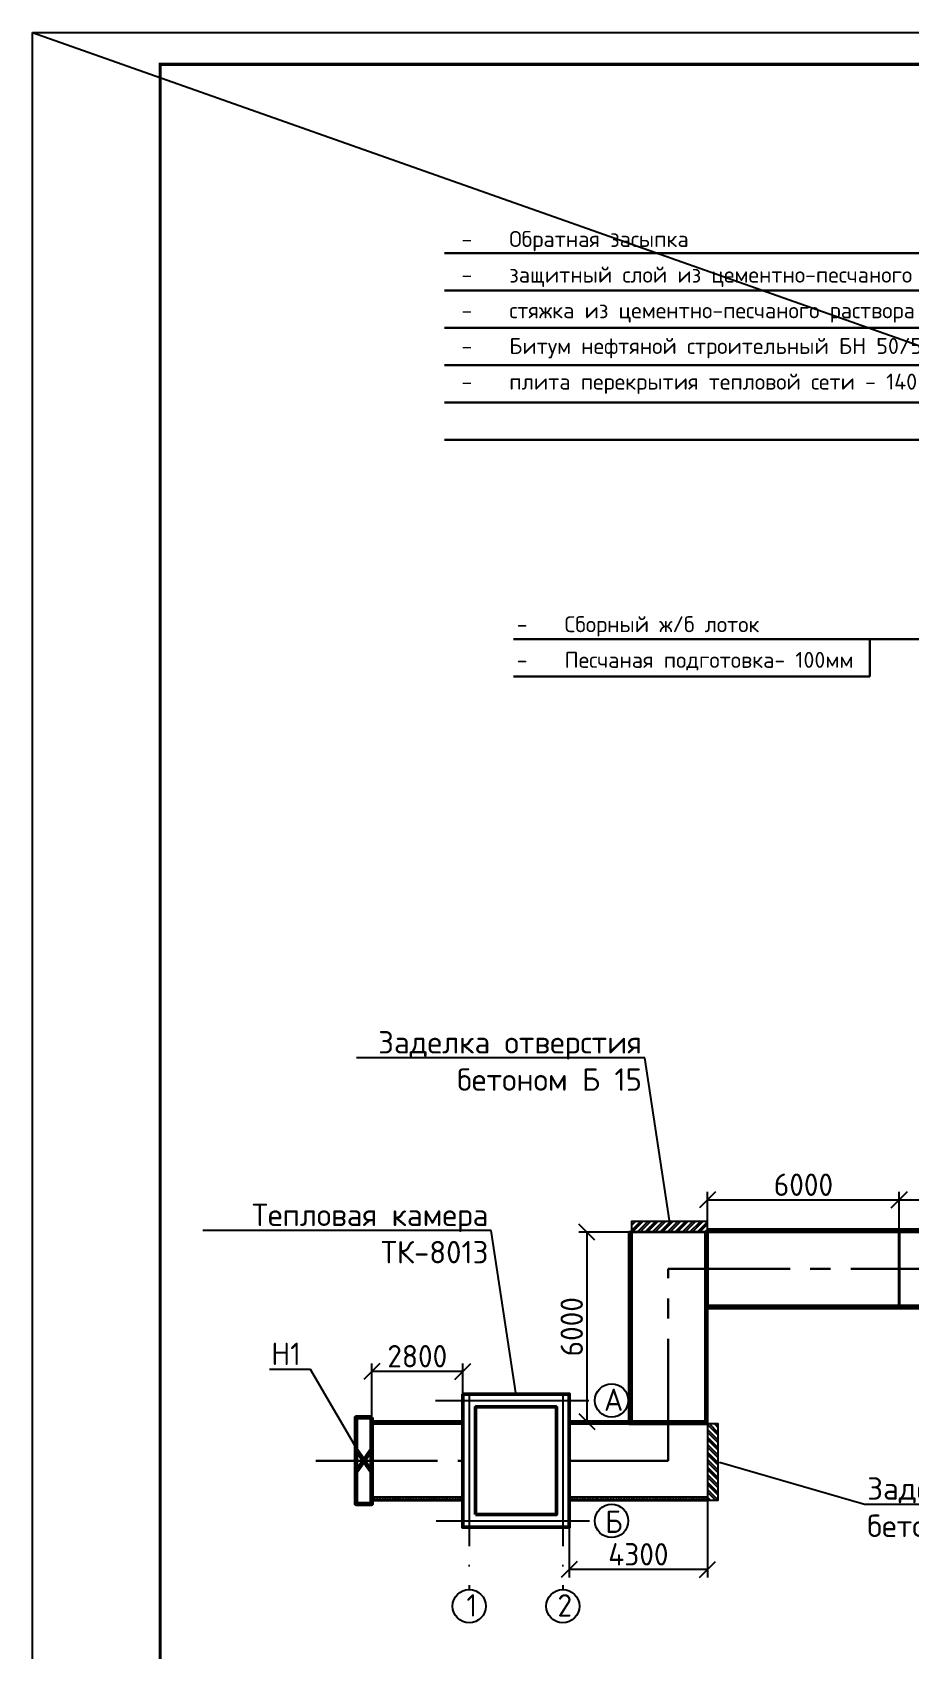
# Model space of a CAD drawing. Header units: millimetres. Extents: x 1601 to 14530, y 1157 to 3820.
# Drawn here: x 11413.6 to 11550.9, y 2998 to 3251 of the extents above; entities that cross this region are included whole.
import ezdxf
from ezdxf import colors
from ezdxf.entities.mleader import LeaderData, LeaderLine
from ezdxf.math import Vec2, Vec3

# ---------------------------------------------------------------- set-up
doc = ezdxf.new("R2010")
doc.units = ezdxf.units.MM
doc.linetypes.add('ACAD_ISO04W100', pattern=[30, 24, -3, 0, -3])
doc.linetypes.add('осевая2', pattern=[28.575, 19.05, -3.175, 3.175, -3.175])
for name, color, linetype, lineweight in [('Осевая', 2, 'осевая2', 30), ('Основной', 1, 'Continuous', 60), ('Размер 3.5', 250, 'Continuous', 35), ('Размеры на геодезии', 5, 'Continuous', 25), ('таблица', 250, 'Continuous', 35), ('Тонкие', 5, 'Continuous', 30), ('шриховка', 251, 'ACAD_ISO04W100', 15)]:
    doc.layers.add(name, color=color, linetype=linetype, lineweight=lineweight)
doc.styles.add('-ISOCPEUR-', font='isocpeur.TTF')
doc.styles.add('GOST', font='GOST Common.ttf')
doc.styles.get("Standard").update_dxf_attribs({"font": 'GOST Common.ttf'})
doc.dimstyles.new('М 1 к 200', dxfattribs={"dimtxt": 3.5, "dimasz": 2.5, "dimexe": 1.25, "dimexo": 0, "dimtad": 1, "dimlfac": 0.2, "dimrnd": 0.1, "dimzin": 1, "dimtxsty": 'GOST', "dimblk": 'OBLIQUE', "dimcen": 2.5, "dimclrd": 256, "dimclre": 256, "dimclrt": 256, "dimadec": 0, "dimazin": 2, "dimtfac": 1, "dimtmove": 0, "dimatfit": 3, "dimldrblk": 'NONE', "dimfxl": 1.25, "dimlwd": -1, "dimlwe": -1, "dimarcsym": 0})
pattern_1 = [(45, (-5955.2925, -1907.5019), (0.152215341, 0.558122918), [0.71755, -0.14351, 0, -0.14351])]
pattern_2 = [(45, (5511.46606, 1120.03387), (0.152215341, 0.558122918), [0.71755, -0.14351, 0, -0.14351])]
pattern_3 = [(45, (5542.36606, 1120.03387), (0.152215341, 0.558122918), [0.71755, -0.14351, 0, -0.14351])]

# ---------------------------------------------------------------- blocks, each defined once
blk = doc.blocks.new('Лоток')
at = {"layer": 'шриховка'}
h = blk.add_hatch(dxfattribs=at)
h.set_pattern_fill('ANSI36', color=256, scale=0.0904)
h.set_pattern_definition(pattern_1)
h.paths.add_polyline_path([(30, 5.75), (30, 6.15), (0, 6.15), (0, 5.75)])
h = blk.add_hatch(dxfattribs=at)
h.set_pattern_fill('ANSI36', color=256, scale=0.0904)
h.set_pattern_definition(pattern_1)
h.paths.add_polyline_path([(30, -6.15), (30, -5.75), (0, -5.75), (0, -6.15)])
blk.add_lwpolyline([(0, -5.75), (30, -5.75), (30, -6.15), (0, -6.15)], close=True)
at = {"layer": 'таблица'}
for p, q in [((30, 5.75), (0, 5.75)), ((30, -5.75), (0, -5.75))]:
    blk.add_line(p, q, dxfattribs=at)
blk.add_lwpolyline([(30, 6.15), (0, 6.15), (0, -6.15), (30, -6.15)], close=True, dxfattribs=at)
blk = doc.blocks.new('_Oblique')
at = {"color": 0, "linetype": 'ByBlock', "lineweight": -2}
blk.add_line((-0.5, -0.5), (0.5, 0.5), dxfattribs=at)
blk = doc.blocks.new('*D247')
at = {"transparency": 16777216}
for p, q in [((11519.31, 3063.69), (11519.31, 3069.58)), ((11549.31, 3063.69), (11549.31, 3069.58)), ((11519.31, 3068.33), (11549.31, 3068.33))]:
    blk.add_line(p, q, dxfattribs=at)
at = {"layer": 'Defpoints', "color": 0, "transparency": 16777216}
for p in [(11549.31, 3068.33), (11519.31, 3063.69), (11549.31, 3063.69)]:
    blk.add_point(p, dxfattribs=at)
at = {"transparency": 16777216, "xscale": 2.5, "yscale": 2.5, "zscale": 2.5, "rotation": 180}
blk.add_blockref('_Oblique', (11519.31, 3068.33), dxfattribs=at)
at = {"transparency": 16777216, "xscale": 2.5, "yscale": 2.5, "zscale": 2.5}
blk.add_blockref('_Oblique', (11549.31, 3068.33), dxfattribs=at)
at = {"transparency": 16777216, "insert": (11534.31, 3070.71), "char_height": 3.5, "attachment_point": 5, "style": 'GOST'}
blk.add_mtext('6000', dxfattribs=at)
blk = doc.blocks.new('_None')
blk = doc.blocks.new('*D248')
at = {"transparency": 16777216}
for p, q in [((11549.31, 3063.69), (11549.31, 3069.58)), ((11579.31, 3063.69), (11579.31, 3069.58)), ((11549.31, 3068.33), (11579.31, 3068.33))]:
    blk.add_line(p, q, dxfattribs=at)
at = {"layer": 'Defpoints', "color": 0, "transparency": 16777216}
for p in [(11579.31, 3068.33), (11549.31, 3063.69), (11579.31, 3063.69)]:
    blk.add_point(p, dxfattribs=at)
at = {"transparency": 16777216, "xscale": 2.5, "yscale": 2.5, "zscale": 2.5, "rotation": 180}
blk.add_blockref('_Oblique', (11549.31, 3068.33), dxfattribs=at)
at = {"transparency": 16777216, "xscale": 2.5, "yscale": 2.5, "zscale": 2.5}
blk.add_blockref('_Oblique', (11579.31, 3068.33), dxfattribs=at)
at = {"transparency": 16777216, "insert": (11564.31, 3070.71), "char_height": 3.5, "attachment_point": 5, "style": 'GOST'}
blk.add_mtext('6000', dxfattribs=at)
blk = doc.blocks.new('*D269')
at = {"transparency": 16777216}
for p, q in [((11507.01, 3063.29), (11499.18, 3063.29)), ((11500.43, 3063.29), (11500.43, 3033.69)), ((11507.01, 3033.69), (11499.18, 3033.69))]:
    blk.add_line(p, q, dxfattribs=at)
at = {"layer": 'Defpoints', "color": 0, "transparency": 16777216}
for p in [(11507.01, 3063.29), (11500.43, 3033.69), (11507.01, 3033.69)]:
    blk.add_point(p, dxfattribs=at)
at = {"transparency": 16777216, "xscale": 2.5, "yscale": 2.5, "zscale": 2.5}
for p, rotation in [((11500.43, 3063.29), 90), ((11500.43, 3033.69), 270)]:
    blk.add_blockref('_Oblique', p, dxfattribs=dict(at, rotation=rotation))
at = {"transparency": 16777216, "insert": (11498.05, 3048.49), "char_height": 3.5, "attachment_point": 5, "rotation": 90, "style": 'GOST'}
blk.add_mtext('6000', dxfattribs=at)
blk = doc.blocks.new('*D270')
at = {"transparency": 16777216}
for p, q in [((11519.31, 3035.25), (11519.31, 3009.27)), ((11497.66, 3021.39), (11497.66, 3009.27)), ((11519.31, 3010.52), (11497.66, 3010.52))]:
    blk.add_line(p, q, dxfattribs=at)
at = {"layer": 'Defpoints', "color": 0, "transparency": 16777216}
for p in [(11519.31, 3035.25), (11497.66, 3021.39), (11497.66, 3010.52)]:
    blk.add_point(p, dxfattribs=at)
at = {"transparency": 16777216, "xscale": 2.5, "yscale": 2.5, "zscale": 2.5, "rotation": 180}
blk.add_blockref('_Oblique', (11497.66, 3010.52), dxfattribs=at)
at = {"transparency": 16777216, "xscale": 2.5, "yscale": 2.5, "zscale": 2.5}
blk.add_blockref('_Oblique', (11519.31, 3010.52), dxfattribs=at)
at = {"transparency": 16777216, "insert": (11508.48, 3012.89), "char_height": 3.5, "attachment_point": 5, "style": 'GOST'}
blk.add_mtext('4300', dxfattribs=at)
blk = doc.blocks.new('*D271')
at = {"transparency": 16777216}
for p, q in [((11466.76, 3033.69), (11466.76, 3042.76)), ((11481.01, 3041.51), (11466.76, 3041.51)), ((11481.01, 3033.69), (11481.01, 3042.76))]:
    blk.add_line(p, q, dxfattribs=at)
at = {"layer": 'Defpoints', "color": 0, "transparency": 16777216}
for p in [(11466.76, 3041.51), (11466.76, 3033.69), (11481.01, 3033.69)]:
    blk.add_point(p, dxfattribs=at)
at = {"transparency": 16777216, "xscale": 2.5, "yscale": 2.5, "zscale": 2.5, "rotation": 180}
blk.add_blockref('_Oblique', (11466.76, 3041.51), dxfattribs=at)
at = {"transparency": 16777216, "xscale": 2.5, "yscale": 2.5, "zscale": 2.5}
blk.add_blockref('_Oblique', (11481.01, 3041.51), dxfattribs=at)
at = {"transparency": 16777216, "insert": (11473.88, 3043.88), "char_height": 3.5, "attachment_point": 5, "style": 'GOST'}
blk.add_mtext('2800', dxfattribs=at)
blk = doc.blocks.new('_DotSmall')
at = {"color": 0, "linetype": 'ByBlock', "const_width": 0.5}
blk.add_lwpolyline([(-0.0625, 0, 1), (0.0625, 0, 1)], format="xyb", close=True, dxfattribs=at)

msp = doc.modelspace()

# ---------------------------------------------------------------- hatches: boundary and pattern name
h = msp.add_hatch()
h.set_pattern_fill('ANSI32', scale=0.087)
h.set_pattern_definition([(45, (-180.2491, 1.2645), (-0.58596171, 0.58596171), []), (45, (-179.8585, 1.2645), (-0.58596171, 0.58596171), [])])
h.paths.add_polyline_path([(11519.3085, 3063.2858), (11519.3085, 3064.9573), (11507.4085, 3064.9573), (11507.4085, 3063.2858)])
h = msp.add_hatch()
h.set_pattern_fill('ANSI32', scale=0.087, angle=-90)
h.set_pattern_definition([(315, (8457.2872, 14720.9434), (0.58596171, 0.58596171), []), (315, (8457.2872, 14720.5528), (0.58596171, 0.58596171), [])])
h.paths.add_polyline_path([(11519.3085, 3021.3858), (11520.9801, 3021.3858), (11520.9801, 3033.2858), (11519.3085, 3033.2858)])
at = {"layer": 'шриховка'}
h = msp.add_hatch(dxfattribs=at)
h.set_pattern_fill('ANSI36', color=256, scale=0.0904)
h.set_pattern_definition(pattern_2)
h.paths.add_polyline_path([(11481.0085, 3033.2858), (11481.0085, 3033.6858), (11466.7585, 3033.6858), (11466.7585, 3033.2858)])
h = msp.add_hatch(dxfattribs=at)
h.set_pattern_fill('ANSI36', color=256, scale=0.0904)
h.set_pattern_definition(pattern_3)
h.paths.add_polyline_path([(11519.3085, 3033.2858), (11519.3085, 3033.6858), (11497.6585, 3033.6858), (11497.6585, 3033.2858)])
h = msp.add_hatch(dxfattribs=at)
h.set_pattern_fill('ANSI36', color=256, scale=0.0904)
h.set_pattern_definition(pattern_2)
h.paths.add_polyline_path([(11481.0085, 3021.3858), (11481.0085, 3021.7858), (11466.7585, 3021.7858), (11466.7585, 3021.3858)])
h = msp.add_hatch(dxfattribs=at)
h.set_pattern_fill('ANSI36', color=256, scale=0.0904)
h.set_pattern_definition(pattern_3)
h.paths.add_polyline_path([(11519.3085, 3021.3858), (11519.3085, 3021.7858), (11497.6585, 3021.7858), (11497.6585, 3021.3858)])

# ---------------------------------------------------------------- linework, layer by layer
at = {"color": 7, "linetype": 'ACAD_ISO04W100'}
for p, q in [((11476.7449, 3036.9608), (11501.6795, 3036.9608)), ((11482.0085, 3038.1422), (11482.0085, 3007.3856)), ((11496.6585, 3038.1422), (11496.6585, 3007.3856)), ((11476.8402, 3018.1108), (11501.6795, 3018.1108))]:
    msp.add_line(p, q, dxfattribs=at)
for points in [[(11413.6464, 3250.9949), (12602.6464, 3250.9949), (12602.6464, 2830.9949), (11413.6464, 2830.9949)], [(11507.4085, 3063.2858), (11519.3085, 3063.2858), (11519.3085, 3064.9573), (11507.4085, 3064.9573)], [(11519.3085, 3033.2858), (11519.3085, 3021.3858), (11520.9801, 3021.3858), (11520.9801, 3033.2858)]]:
    msp.add_lwpolyline(points, close=True)
at = {"const_width": 0.5}
msp.add_lwpolyline([(11433.6464, 3245.9949), (12597.6464, 3245.9949), (12597.6464, 2835.9949), (11433.6464, 2835.9949)], close=True, dxfattribs=at)
at = {"color": 7, "lineweight": 50}
for points in [[(11481.0085, 3037.9608), (11497.6585, 3037.9608), (11497.6585, 3017.1108), (11481.0085, 3017.1108)], [(11483.0085, 3019.1108), (11495.6585, 3019.1108), (11495.6585, 3035.9608), (11483.0085, 3035.9608)]]:
    msp.add_lwpolyline(points, close=True, dxfattribs=at)
for points in [[(11481.0085, 3021.3858), (11466.7585, 3021.3858), (11466.7585, 3021.7858), (11481.0085, 3021.7858)], [(11519.3085, 3021.3858), (11497.6585, 3021.3858), (11497.6585, 3021.7858), (11519.3085, 3021.7858)]]:
    msp.add_lwpolyline(points)
at = {"color": 7}
for centre in [(11504.2854, 3036.9608), (11504.2854, 3018.1108), (11482.0085, 3004.7797), (11496.6585, 3004.7797)]:
    msp.add_circle(centre, 2.6058, dxfattribs=at)
at = {"layer": 'Осевая'}
for p, q in [((11513.1585, 3027.5358), (11513.1585, 3057.5358)), ((11513.1585, 3057.5358), (11672.1585, 3057.5358)), ((11497.6585, 3027.5358), (11513.1585, 3027.5358))]:
    msp.add_line(p, q, dxfattribs=at)
msp.add_lwpolyline([(11458.0085, 3027.5358), (11481.0085, 3027.5358)], dxfattribs=at)
at = {"layer": 'Основной'}
for p, q in [((11464.2585, 3029.3377), (11466.7585, 3025.7339)), ((11466.7585, 3029.3377), (11464.2585, 3025.7339))]:
    msp.add_line(p, q, dxfattribs=at)
msp.add_lwpolyline([(11466.7585, 3034.2858), (11464.2585, 3034.2858), (11464.2585, 3020.7858), (11466.7585, 3020.7858)], close=True, dxfattribs=at)
at = {"layer": 'таблица'}
for p, q in [((11481.0085, 3033.2858), (11466.7585, 3033.2858)), ((11519.3085, 3033.2858), (11497.6585, 3033.2858)), ((11481.0085, 3021.7858), (11466.7585, 3021.7858)), ((11519.3085, 3021.7858), (11497.6585, 3021.7858))]:
    msp.add_line(p, q, dxfattribs=at)
for points in [[(11481.0085, 3033.6858), (11466.7585, 3033.6858), (11466.7585, 3021.3858), (11481.0085, 3021.3858)], [(11519.3085, 3033.6858), (11497.6585, 3033.6858), (11497.6585, 3021.3858), (11519.3085, 3021.3858)]]:
    msp.add_lwpolyline(points, dxfattribs=at)
at = {"layer": 'Тонкие', "lineweight": 30, "ltscale": 0.5}
for p, q in [((11583.4724, 3216.4503), (11478.1407, 3216.4503)), ((11583.4732, 3210.6055), (11478.1415, 3210.6055)), ((11583.474, 3204.7607), (11478.1424, 3204.7607)), ((11583.4748, 3198.9159), (11478.1432, 3198.9159)), ((11583.4757, 3193.0711), (11478.144, 3193.0711)), ((11583.4765, 3187.2263), (11478.1448, 3187.2263)), ((11544.6961, 3156.0735), (11488.9154, 3156.0735)), ((11544.6961, 3156.0735), (11544.6969, 3150.2287)), ((11544.6961, 3156.0735), (11584.6052, 3156.0735)), ((11544.6969, 3150.2287), (11488.9154, 3150.2287))]:
    msp.add_line(p, q, dxfattribs=at)

# ---------------------------------------------------------------- block references
at = {"rotation": 90}
msp.add_blockref('Лоток', (11513.1585, 3033.2858), dxfattribs=at)
for p in [(11519.3085, 3057.5358), (11549.3085, 3057.5358)]:
    msp.add_blockref('Лоток', p)

# ---------------------------------------------------------------- texts
at = {"char_height": 2.5, "attachment_point": 1, "line_spacing_factor": 1.338662, "style": '-ISOCPEUR-'}
for s, insert, width in [('\\pi-7.5,l10,t10;-^IОбратная засыпка\\P-^Iзащитный слой из цементно-песчаного раствор М150 - 20мм.\\P-^Iстяжка из цементно-песчаного раствора М150 - 20мм.\\P-^IБитум нефтяной строительный БН 50/50 \\P-^Iплита перекрытия тепловой сети - 140 мм.', (11478.2739, 3219.9153), 106.966733), ('\\pi-7.5,l10,t10;-^IСборный ж/б лоток \\P-^IПесчаная подготовка- 100мм', (11486.9296, 3159.6489), 56.394719)]:
    msp.add_mtext(s, dxfattribs=dict(at, insert=insert, width=width))
at = {"color": 7, "char_height": 3.5}
for s, insert, attachment_point in [('\\pi0.0565;{\\C0;А}', (11503.0452, 3038.8285), 1), ('\\pi0.2315;{\\C0;Б}', (11503.0452, 3016.243), 7), ('{\\C0;1}', (11483.2487, 3006.6475), 3), ('\\pi0.4065;{\\C0;2}', (11495.4184, 3006.6475), 1)]:
    msp.add_mtext_dynamic_manual_height_columns(s, width=2.562996, gutter_width=2.5, heights=[0], dxfattribs=dict(at, insert=insert, attachment_point=attachment_point))

# ---------------------------------------------------------------- dimensions: what is measured, and where the dimension line sits
for base, p1, p2, picture, middle in [((11549.3085, 3068.3324), (11519.3085, 3063.6858), (11549.3085, 3063.6858), '*D247', (11534.3085, 3070.7074)), ((11579.3085, 3068.3324), (11549.3085, 3063.6858), (11579.3085, 3063.6858), '*D248', (11564.3085, 3070.7074))]:
    dim = msp.add_linear_dim(base=base, p1=p1, p2=p2, text='6000', dimstyle='М 1 к 200')
    dim.commit()
    dim.dimension.update_dxf_attribs({"geometry": picture, "text_midpoint": middle})
for base, p1, p2, angle, text, picture, middle in [((11500.4276, 3033.6858), (11507.0085, 3063.2858), (11507.0085, 3033.6858), 90, '6000', '*D269', (11498.0526, 3048.4858)), ((11497.6585, 3010.5199), (11519.3085, 3035.2454), (11497.6585, 3021.3858), 180, '4300', '*D270', (11508.4835, 3012.8949))]:
    dim = msp.add_linear_dim(base=base, p1=p1, p2=p2, angle=angle, text=text, dimstyle='М 1 к 200')
    dim.commit()
    dim.dimension.update_dxf_attribs({"geometry": picture, "text_midpoint": middle})

# ---------------------------------------------------------------- next in the draw order: leaders
at = {"layer": 'Размер 3.5'}
ml = msp.add_multileader_mtext('Standard', dxfattribs=at)
ml.set_content('Тепловая камера ТК-8013', color=256, style='-ISOCPEUR-')
ml.set_leader_properties()
ml.build(insert=Vec2(0, 0))
ml.multileader.update_dxf_attribs({"text_left_attachment_type": 6, "text_right_attachment_type": 6, "dogleg_length": 0.36, "arrow_head_size": 0.18})
ctx = ml.context
ctx.base_point, ctx.char_height, ctx.arrow_head_size, ctx.landing_gap_size, ctx.plane_origin = Vec3(11446.773, 3063.5455), 3.5, 0.18, 0.09, Vec3(11479.4219, 3019.5557)
ctx.left_attachment, ctx.right_attachment, ctx.text_align_type = 6, 6, 2
notes = []
notes.append((ctx, [(0, (1, 1, 0), (11485.463, 3063.5455), (-1, 0), 0.36, [(0, [(11489.3335, 3037.9608)], 0, [])])]))
ctx.mtext.insert, ctx.mtext.width, ctx.mtext.alignment, ctx.mtext.flow_direction = Vec3(11485.013, 3067.7455), 44.240397, 3, 5
ctx.mtext.has_bg_fill, ctx.mtext.bg_color, ctx.mtext.bg_scale_factor, ctx.mtext.bg_transparency, ctx.mtext.use_window_bg_color = 1, -1027028792, 1.5, 0, 1
ml = msp.add_multileader_mtext('Standard', dxfattribs=at)
ml.set_content('Заделка отверстия\\Pбетоном Б 15', color=256, style='-ISOCPEUR-')
ml.set_leader_properties()
ml.build(insert=Vec2(0, 0))
ml.multileader.update_dxf_attribs({"text_left_attachment_type": 6, "text_right_attachment_type": 6, "dogleg_length": 0.36, "arrow_head_size": 0.18})
ctx = ml.context
ctx.base_point, ctx.char_height, ctx.arrow_head_size, ctx.landing_gap_size, ctx.plane_origin = Vec3(11544.2075, 3020.7306), 3.5, 0.18, 0.09, Vec3(11581.9314, 2976.7408)
ctx.left_attachment, ctx.right_attachment = 6, 6
notes.append((ctx, [(1, (1, 1, 0), (11543.8475, 3020.7306), (1, 0), 0.36, [(0, [(11520.9801, 3027.3358)], 0, [])])]))
ctx.mtext.insert, ctx.mtext.width, ctx.mtext.flow_direction = Vec3(11544.2975, 3024.9306), 44.240397, 5
ctx.mtext.has_bg_fill, ctx.mtext.bg_color, ctx.mtext.bg_scale_factor, ctx.mtext.bg_transparency, ctx.mtext.use_window_bg_color = 1, -1027028792, 1.5, 0, 1
for ctx, leaders in notes:
    for number, flags, end, landing, length, lines in leaders:
        leader = LeaderData()
        leader.index, (leader.has_last_leader_line, leader.has_dogleg_vector, leader.attachment_direction) = number, flags
        leader.last_leader_point, leader.dogleg_vector, leader.dogleg_length = Vec3(end), Vec3(landing), length
        for number, points, colour, breaks in lines:
            line = LeaderLine()
            line.index, line.vertices, line.color, line.breaks = number, Vec3.list(points), colors.encode_raw_color(colour), breaks
            leader.lines.append(line)
        ctx.leaders.append(leader)

# ---------------------------------------------------------------- next in the draw order: dimensions: what is measured, and where the dimension line sits
dim = msp.add_linear_dim(base=(11466.7585, 3041.5084), p1=(11481.0085, 3033.6858), p2=(11466.7585, 3033.6858), text='2800', dimstyle='М 1 к 200')
dim.commit()
dim.dimension.update_dxf_attribs({"geometry": '*D271', "text_midpoint": (11473.8835, 3043.8834)})

# ---------------------------------------------------------------- next in the draw order: leaders
ml = msp.add_multileader_mtext('Standard', dxfattribs=at)
ml.set_content('Заделка отверстия\\Pбетоном Б 15', color=256, style='-ISOCPEUR-')
ml.set_leader_properties()
ml.build(insert=Vec2(0, 0))
ml.multileader.update_dxf_attribs({"text_left_attachment_type": 6, "text_right_attachment_type": 6, "dogleg_length": 0.36, "arrow_head_size": 0.18})
ctx = ml.context
ctx.base_point, ctx.char_height, ctx.arrow_head_size, ctx.landing_gap_size, ctx.plane_origin = Vec3(11465.723, 3090.542), 3.5, 0.18, 0.09, Vec3(11503.4469, 3046.5522)
ctx.left_attachment, ctx.right_attachment, ctx.text_align_type = 6, 6, 2
notes = []
notes.append((ctx, [(0, (1, 1, 0), (11509.488, 3090.542), (-1, 0), 0.36, [(0, [(11513.3585, 3064.9573)], 0, [])])]))
ctx.mtext.insert, ctx.mtext.width, ctx.mtext.alignment, ctx.mtext.flow_direction = Vec3(11509.038, 3094.742), 44.240397, 3, 5
ctx.mtext.has_bg_fill, ctx.mtext.bg_color, ctx.mtext.bg_scale_factor, ctx.mtext.bg_transparency, ctx.mtext.use_window_bg_color = 1, -1027028792, 1.5, 0, 1
at = {"layer": 'Размеры на геодезии'}
ml = msp.add_multileader_mtext('Standard', dxfattribs=at)
ml.set_content('Н1', color=256)
ml.set_leader_properties()
ml.set_arrow_properties(name='DOTSMALL')
ml.build(insert=Vec2(0, 0))
ml.multileader.update_dxf_attribs({"text_left_attachment_type": 6, "text_right_attachment_type": 6, "dogleg_length": 0.5, "arrow_head_size": 2})
ctx = ml.context
ctx.base_point, ctx.char_height, ctx.arrow_head_size, ctx.landing_gap_size, ctx.plane_origin = Vec3(11450.8131, 3041.8078), 3.5, 2, 1, Vec3(11509.6087, 3004.6213)
ctx.left_attachment, ctx.right_attachment, ctx.text_align_type = 6, 6, 2
notes.append((ctx, [(0, (1, 1, 0), (11457.1631, 3041.8078), (-1, 0), 0.5, [(0, [(11465.5085, 3027.5358)], 0, [])])]))
ctx.mtext.insert, ctx.mtext.width, ctx.mtext.alignment, ctx.mtext.flow_direction = Vec3(11455.6631, 3046.0078), 4.842261, 3, 5
for ctx, leaders in notes:
    for number, flags, end, landing, length, lines in leaders:
        leader = LeaderData()
        leader.index, (leader.has_last_leader_line, leader.has_dogleg_vector, leader.attachment_direction) = number, flags
        leader.last_leader_point, leader.dogleg_vector, leader.dogleg_length = Vec3(end), Vec3(landing), length
        for number, points, colour, breaks in lines:
            line = LeaderLine()
            line.index, line.vertices, line.color, line.breaks = number, Vec3.list(points), colors.encode_raw_color(colour), breaks
            leader.lines.append(line)
        ctx.leaders.append(leader)

# ---------------------------------------------------------------- next in the draw order: linework, layer by layer
msp.add_line((11413.6464, 3250.9949), (12602.6464, 2830.9949))

doc.saveas('drawing.dxf')
